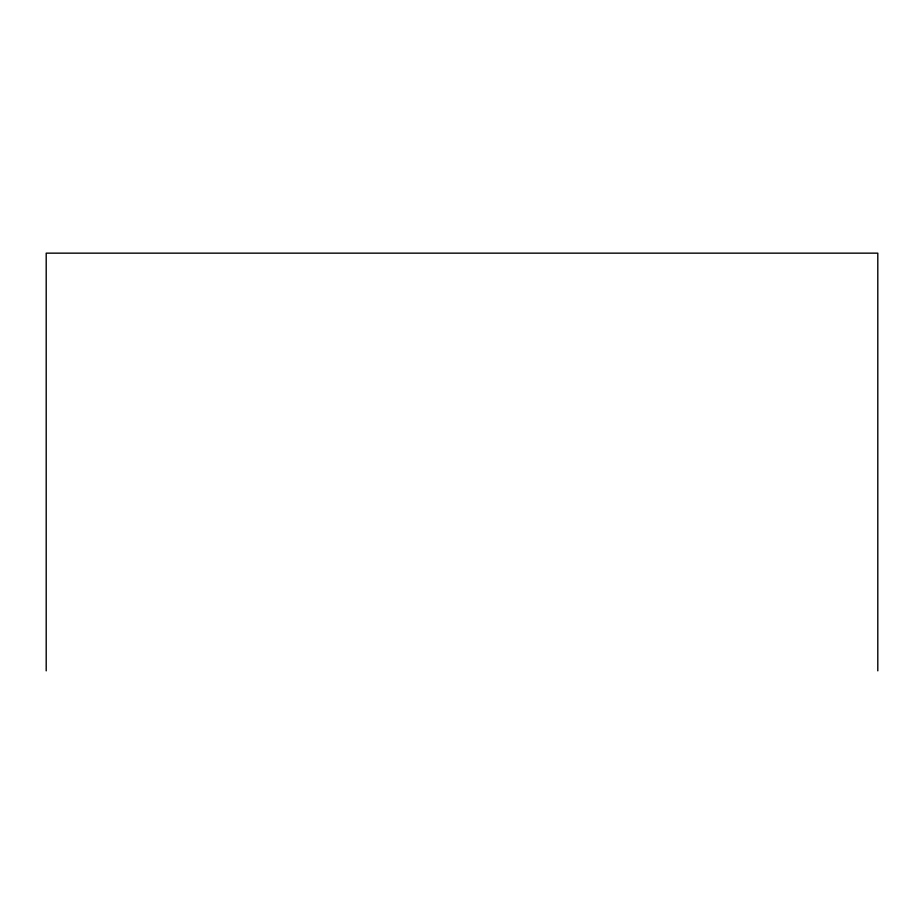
<?xml version="1.0" encoding="UTF-8"?>
<svg xmlns="http://www.w3.org/2000/svg" width="924" height="924" viewBox="0 0 924 924"><rect width="100%" height="100%" fill="white"/><g stroke="black" fill="none" stroke-linecap="round" stroke-linejoin="round"><path stroke-width="1.39" d="M877.8 670.847L877.8 253.153L46.2 253.153L46.2 670.847"/></g></svg>
